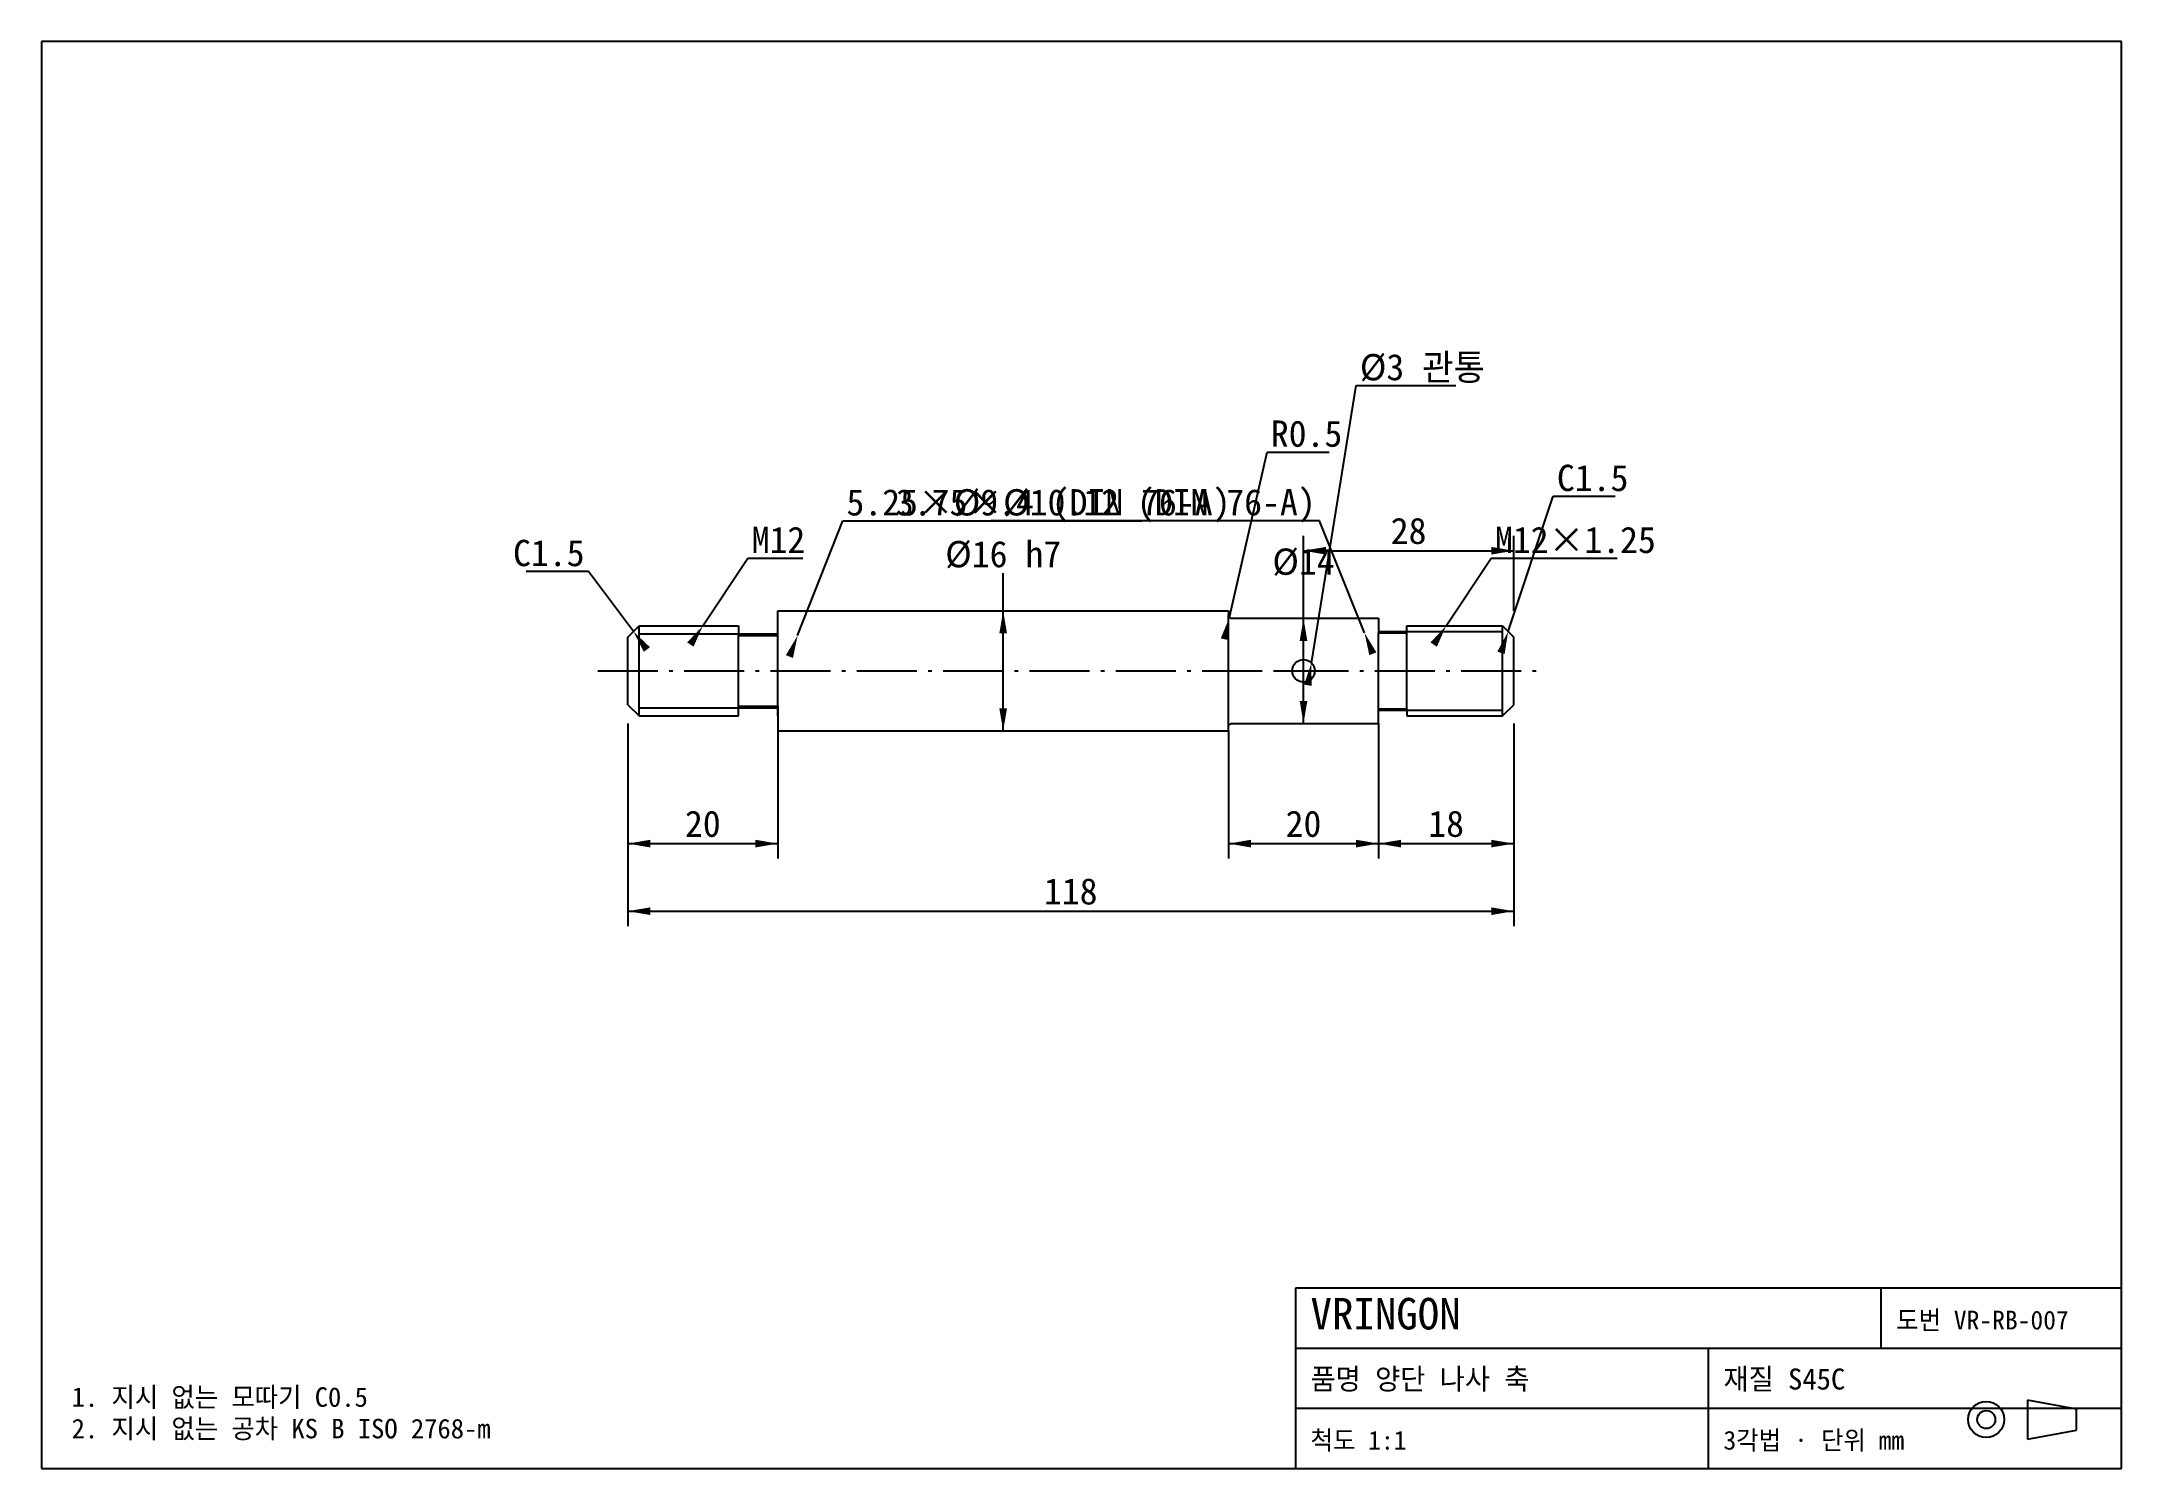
# Model space of a CAD drawing. Header units: millimetres. Extents: x 10 to 287, y 10 to 200.
import ezdxf
from ezdxf.enums import TextEntityAlignment as Align

# ---------------------------------------------------------------- set-up
doc = ezdxf.new("R2010")
doc.units = ezdxf.units.MM
doc.linetypes.add('CENTER', pattern=[11.5, 8, -1.5, 0.5, -1.5])
for name, color, linetype in [('CENTER', 1, 'CENTER'), ('DIM', 3, 'CONTINUOUS'), ('FRAME', 7, 'CONTINUOUS'), ('OUTLINE', 7, 'CONTINUOUS'), ('TEXT', 7, 'CONTINUOUS'), ('THIN', 7, 'CONTINUOUS')]:
    doc.layers.add(name, color=color, linetype=linetype)

msp = doc.modelspace()

# ---------------------------------------------------------------- linework, layer by layer
at = {"layer": 'CENTER'}
for p, q in [((178.068, 112.7), (178.068, 119.7)), ((84.068, 116.2), (210.068, 116.2)), ((174.568, 116.2), (181.568, 116.2))]:
    msp.add_line(p, q, dxfattribs=at)
at = {"layer": 'DIM'}
for p, q in [((179.118, 117.25), (185.068, 154.2)), ((185.068, 154.2), (198.353, 154.2)), ((168.212, 123.345), (173.212, 145.345)), ((173.212, 145.345), (181.493, 145.345)), ((205.318, 121.45), (211.318, 139.45)), ((211.318, 139.45), (219.598, 139.45)), ((110.693, 120.9), (116.693, 136.2)), ((116.693, 136.2), (156.543, 136.2)), ((180.193, 136.2), (136.422, 136.2)), ((186.193, 121.26), (180.193, 136.2)), ((178.068, 124.2), (178.068, 134.2)), ((206.068, 124.2), (206.068, 134.2)), ((98.068, 122.2), (104.068, 131.2)), ((104.068, 131.2), (111.367, 131.2)), ((178.068, 132.2), (206.068, 132.2)), ((197.068, 122.2), (203.068, 131.2)), ((203.068, 131.2), (219.853, 131.2)), ((82.818, 129.45), (74.538, 129.45)), ((88.818, 121.45), (82.818, 129.45)), ((138.068, 108.2), (138.068, 129.2)), ((178.068, 109.2), (178.068, 128.2)), ((88.068, 109.2), (88.068, 91.2)), ((108.068, 109.2), (108.068, 91.2)), ((168.068, 108.2), (168.068, 91.2)), ((188.068, 109.2), (188.068, 91.2)), ((188.068, 108.2), (188.068, 91.2)), ((206.068, 109.2), (206.068, 91.2)), ((88.068, 107.2), (88.068, 82.2)), ((206.068, 107.2), (206.068, 82.2)), ((88.068, 93.2), (108.068, 93.2)), ((168.068, 93.2), (188.068, 93.2)), ((188.068, 93.2), (206.068, 93.2)), ((88.068, 84.2), (206.068, 84.2))]:
    msp.add_line(p, q, dxfattribs=at)
for points in [[(178.068, 132.2), (181.068, 132.71), (181.068, 131.69)], [(206.068, 132.2), (203.068, 131.69), (203.068, 132.71)], [(98.068, 122.2), (96.828, 119.421), (95.979, 119.987)], [(138.068, 124.2), (138.578, 121.2), (137.558, 121.2)], [(168.212, 123.345), (168.045, 120.307), (167.05, 120.533)], [(178.068, 123.2), (178.578, 120.2), (177.558, 120.2)], [(197.068, 122.2), (195.828, 119.421), (194.979, 119.987)], [(88.818, 121.45), (91.026, 119.356), (90.209, 118.744)], [(110.693, 120.9), (110.072, 117.921), (109.122, 118.293)], [(186.193, 121.26), (187.784, 118.666), (186.837, 118.286)], [(205.318, 121.45), (204.853, 118.443), (203.885, 118.765)], [(179.118, 117.25), (179.144, 114.207), (178.137, 114.369)], [(138.068, 108.2), (137.558, 111.2), (138.578, 111.2)], [(178.068, 109.2), (177.558, 112.2), (178.578, 112.2)], [(88.068, 93.2), (91.068, 93.71), (91.068, 92.69)], [(108.068, 93.2), (105.068, 92.69), (105.068, 93.71)], [(168.068, 93.2), (171.068, 93.71), (171.068, 92.69)], [(188.068, 93.2), (185.068, 92.69), (185.068, 93.71)], [(188.068, 93.2), (191.068, 93.71), (191.068, 92.69)], [(206.068, 93.2), (203.068, 92.69), (203.068, 93.71)], [(88.068, 84.2), (91.068, 84.71), (91.068, 83.69)], [(206.068, 84.2), (203.068, 83.69), (203.068, 84.71)]]:
    msp.add_solid(points, dxfattribs=at)
at = {"layer": 'FRAME'}
for p, q in [((287, 200), (10, 200)), ((10, 200), (10, 10)), ((287, 10), (287, 200)), ((287, 34), (177, 34)), ((177, 34), (177, 10)), ((255, 26), (255, 34)), ((287, 10), (287, 34)), ((177, 26), (287, 26)), ((232, 10), (232, 26)), ((177, 18), (287, 18)), ((281, 17.9), (274.5, 19.1)), ((274.5, 19.1), (274.5, 13.9)), ((281, 15.1), (281, 17.9)), ((274.5, 13.9), (281, 15.1)), ((10, 10), (287, 10)), ((177, 10), (287, 10))]:
    msp.add_line(p, q, dxfattribs=at)
for radius in [2.4, 1.2]:
    msp.add_circle((269, 16.5), radius, dxfattribs=at)
at = {"layer": 'OUTLINE'}
for p, q in [((88.068, 120.7), (89.568, 122.2)), ((89.568, 122.2), (102.818, 122.2)), ((89.568, 110.2), (89.568, 122.2)), ((89.568, 110.2), (89.568, 122.2)), ((102.818, 122.2), (102.818, 120.9)), ((108.068, 120.9), (108.068, 124.2)), ((108.068, 124.2), (168.068, 124.2)), ((108.068, 110.2), (108.068, 122.2)), ((168.068, 124.2), (168.068, 123.7)), ((168.068, 123.7), (168.072, 123.635)), ((168.068, 108.7), (168.068, 123.7)), ((168.072, 123.635), (168.085, 123.571)), ((168.085, 123.571), (168.106, 123.509)), ((168.106, 123.509), (168.134, 123.45)), ((168.134, 123.45), (168.171, 123.396)), ((168.171, 123.396), (168.214, 123.346)), ((168.214, 123.346), (168.263, 123.303)), ((168.263, 123.303), (168.318, 123.267)), ((168.318, 123.267), (168.376, 123.238)), ((168.376, 123.238), (168.438, 123.217)), ((168.438, 123.217), (168.502, 123.204)), ((168.502, 123.204), (168.568, 123.2)), ((168.568, 123.2), (188.068, 123.2)), ((188.068, 123.2), (188.068, 121.26)), ((191.818, 121.26), (191.818, 122.2)), ((191.818, 122.2), (204.568, 122.2)), ((204.568, 122.2), (206.068, 120.7)), ((204.568, 110.2), (204.568, 122.2)), ((204.568, 110.2), (204.568, 122.2)), ((88.068, 111.7), (88.068, 120.7)), ((102.818, 120.9), (108.068, 120.9)), ((102.818, 111.5), (102.818, 120.9)), ((108.068, 111.5), (108.068, 120.9)), ((188.068, 121.26), (191.818, 121.26)), ((188.068, 111.14), (188.068, 121.26)), ((191.818, 111.14), (191.818, 121.26)), ((206.068, 111.7), (206.068, 120.7)), ((88.068, 111.7), (89.568, 110.2)), ((102.818, 110.2), (102.818, 111.5)), ((102.818, 111.5), (108.068, 111.5)), ((108.068, 111.5), (108.068, 108.2)), ((188.068, 109.2), (188.068, 111.14)), ((188.068, 111.14), (191.818, 111.14)), ((191.818, 111.14), (191.818, 110.2)), ((204.568, 110.2), (206.068, 111.7)), ((89.568, 110.2), (102.818, 110.2)), ((108.068, 108.2), (168.068, 108.2)), ((168.068, 108.7), (168.072, 108.765)), ((168.068, 108.2), (168.068, 108.7)), ((168.072, 108.765), (168.085, 108.829)), ((168.085, 108.829), (168.106, 108.891)), ((168.106, 108.891), (168.134, 108.95)), ((168.134, 108.95), (168.171, 109.004)), ((168.171, 109.004), (168.214, 109.054)), ((168.214, 109.054), (168.263, 109.097)), ((168.263, 109.097), (168.318, 109.133)), ((168.318, 109.133), (168.376, 109.162)), ((168.376, 109.162), (168.438, 109.183)), ((168.438, 109.183), (168.502, 109.196)), ((168.502, 109.196), (168.568, 109.2)), ((168.568, 109.2), (188.068, 109.2)), ((191.818, 110.2), (204.568, 110.2))]:
    msp.add_line(p, q, dxfattribs=at)
msp.add_circle((178.068, 116.2), 1.5, dxfattribs=at)
at = {"layer": 'THIN'}
for p, q in [((89.568, 121.126), (108.068, 121.126)), ((188.068, 121.433), (204.568, 121.433)), ((89.568, 111.274), (108.068, 111.274)), ((188.068, 110.967), (204.568, 110.967))]:
    msp.add_line(p, q, dxfattribs=at)

# ---------------------------------------------------------------- texts
at = {"layer": 'TEXT'}
for s, height, p in [('%%c3 관통', 3.5, (185.568, 154.9)), ('R0.5', 3.5, (173.712, 146.045)), ('C1.5', 3.5, (211.818, 140.15)), ('5.25×%%c9.4 (DIN 76-A)', 3.5, (117.193, 136.9)), ('M12', 3.5, (104.568, 131.9)), ('M12×1.25', 3.5, (203.568, 131.9)), ('VRINGON', 4.2, (179, 28.5)), ('도번 VR-RB-007', 2.5, (257, 28.5)), ('품명 양단 나사 축', 2.8, (179, 20.5)), ('재질 S45C', 2.8, (234, 20.5)), ('1. 지시 없는 모따기 C0.5', 2.6, (14, 18.2)), ('2. 지시 없는 공차 KS B ISO 2768-m', 2.6, (14, 14)), ('척도 1:1', 2.5, (179, 12.5)), ('3각법 · 단위 mm', 2.5, (234, 12.5))]:
    msp.add_text(s, height=height, dxfattribs=at).set_placement(p)
for s, p in [('3.75×%%c10.12 (DIN 76-A)', (179.693, 136.9)), ('C1.5', (82.318, 130.15))]:
    msp.add_text(s, height=3.5, dxfattribs=at).set_placement(p, align=Align.RIGHT)
for s, p in [('28', (192.068, 133.1)), ('%%c16 h7', (138.068, 130)), ('%%c14', (178.068, 129)), ('20', (98.068, 94.1)), ('20', (178.068, 94.1)), ('18', (197.068, 94.1)), ('118', (147.068, 85.1))]:
    msp.add_text(s, height=3.5, dxfattribs=at).set_placement(p, align=Align.CENTER)

doc.saveas('drawing.dxf')
